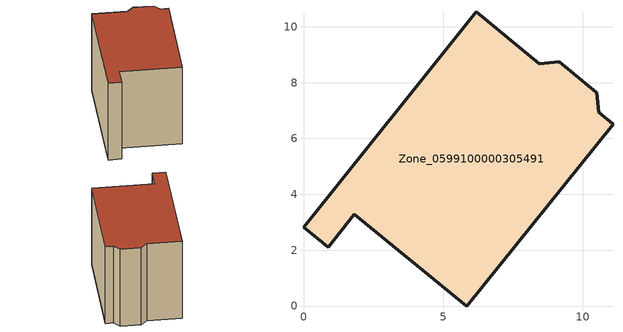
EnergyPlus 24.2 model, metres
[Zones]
Zone_0599100000305491
 floor ground (C_G): 9.15,8.74 10.5,7.63 10.57,6.93 11.08,6.51 5.84,0 1.82,3.3 0.88,2.11 0,2.82 6.18,10.53 8.44,8.67 z0
 wall outside (C_F): 6.18,10.53 0,2.82 0.88,2.11 1.82,3.3 5.84,0 11.08,6.51 10.57,6.93 10.5,7.63 9.15,8.74 8.44,8.67 6.18,10.53 z0:7.73
 roof outside (C_R): 8.44,8.67 6.18,10.53 0,2.82 0.88,2.11 1.82,3.3 5.84,0 11.08,6.51 10.57,6.93 10.5,7.63 9.15,8.74 z7.73
[BUILDING]
Pand.0599100000305491: North Axis=0; Terrain=City; Loads Convergence Tolerance Value=0.04; Temperature Convergence Tolerance Value=0.4; Solar Distribution=FullExterior; Maximum Number of Warmup Days=25; Minimum Number of Warmup Days=1
[Site:Location]
Rotterdam.The.Hague.AP_ZH_NLD Design_Conditions: Latitude=51.96; Longitude=4.45; Time Zone=1; Elevation=-4.5
[SITE:GROUNDTEMPERATURE:BUILDINGSURFACE]
18, 18, 18, 18, 18, 18, 18, 18, 18, 18, 18, 18
[MATERIAL] Thermal Absorptance=0.9; Solar Absorptance=0.7; Visible Absorptance=0.7
Name | Roughness | Thickness | Conductivity | Density | Specific Heat
G.TI.1946 | MediumSmooth | 0.15 | 1 | 540 | 1210
F.TI.1946 | Rough | 0.3 | 0.857143 | 1920 | 840
R.TI.1946 | MediumRough | 0.2 | 0.1 | 1500 | 1000
[CONSTRUCTION]
C_G: G.TI.1946
C_F: F.TI.1946
C_R: R.TI.1946
[ZONE]
Zone_0599100000305491: Type=1; Multiplier=1; Ceiling Height=Autocalculate; Volume=Autocalculate; Floor Area=autocalculate; Part of Total Floor Area=Yes
[ZONEINFILTRATION:DESIGNFLOWRATE]
Infil_Zone_0599100000305491: Zone or ZoneList or Space or SpaceList=Zone_0599100000305491; Schedule=AlwaysOn; Design Flow Rate Calculation Method=Flow/Area; Flow Rate per Floor Area=0.003; Constant Term Coefficient=1; Temperature Term Coefficient=0; Velocity Term Coefficient=0; Velocity Squared Term Coefficient=0
[HVACTEMPLATE:ZONE:IDEALLOADSAIRSYSTEM]
Zone_0599100000305491: Maximum Heating Supply Air Temperature=50; Minimum Cooling Supply Air Temperature=13; Maximum Heating Supply Air Humidity Ratio=0.0156; Minimum Cooling Supply Air Humidity Ratio=0.0077; Heating Limit=NoLimit; Cooling Limit=NoLimit; Dehumidification Control Type=ConstantSensibleHeatRatio; Cooling Sensible Heat Ratio=0.7; Dehumidification Setpoint=60; Humidification Control Type=None; Humidification Setpoint=30; Outdoor Air Method=None; Outdoor Air Flow Rate per Person=0.00944; Outdoor Air Flow Rate per Zone Floor Area=0; Outdoor Air Flow Rate per Zone=0; Demand Controlled Ventilation Type=None; Outdoor Air Economizer Type=NoEconomizer; Heat Recovery Type=None; Sensible Heat Recovery Effectiveness=0.7; Latent Heat Recovery Effectiveness=0.65
[ZONECONTROL:THERMOSTAT]
ThermostatControl_Zone_0599100000305491: Zone or ZoneList=Zone_0599100000305491; Control Type Schedule=DualSetpointControlType; Control 1=Thermostat_Zone_0599100000305491; Temperature Difference Between Cutout And Setpoint=0
[THERMOSTATSETPOINT:DUALSETPOINT]
Thermostat_Zone_0599100000305491: Heating Setpoint Temperature Schedule=HeatingSetpoint_Zone_0599100000305491; Cooling Setpoint Temperature Schedule=CoolingSetpoint_Zone_0599100000305491
[SCHEDULE:COMPACT]
HeatingSetpoint_Zone_0599100000305491: Through: 12/31, For: AllDays, Until: 24:00, 21
CoolingSetpoint_Zone_0599100000305491: Through: 12/31, For: AllDays, Until: 24:00, 24
DualSetpointControlType: Through: 12/31, For: AllDays, Until: 24:00, 4
AlwaysOn: Through: 12/31, For: AllDays, Until: 24:00, 1
